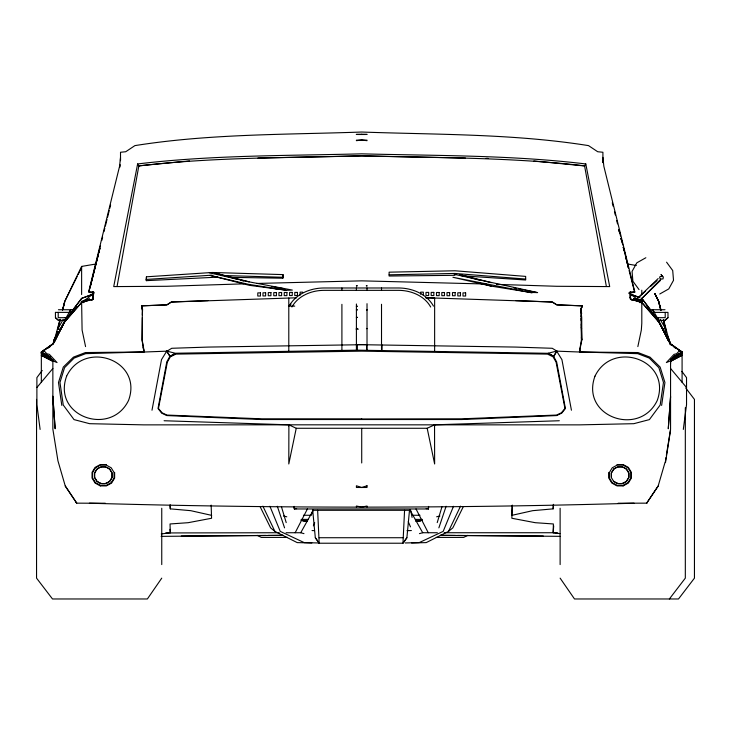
<?xml version="1.0" encoding="UTF-8"?>
<svg xmlns="http://www.w3.org/2000/svg" width="731" height="731" viewBox="0 0 731 731"><rect width="100%" height="100%" fill="white"/><g stroke="black" fill="none" stroke-linecap="round" stroke-linejoin="round"><path stroke-width="1.1" d="M120.514 157.375L119.573 166.293L88.734 291.532L93.833 292.153L92.947 299.125L81.625 302.415L82.091 330.056L85.573 346.604M91.412 300.386L92.947 299.125L92.874 292.135M319.173 543.224L315.317 537.724L312.713 510.293L409.497 510.293L406.893 537.724L403.037 543.224L319.173 543.224L317.638 510.293M166.622 351.063L170.14 356.408L175.952 353.237L357.368 350.167L357.368 344.776L361.991 344.703L515.812 347.079L552.252 348.285L556.94 351.154L579.701 352.022L579.738 350.058L579.509 351.775M581.209 308.573C582.991 299.335 580.076 316.77 580.971 309.314L582.47 305.85L581.191 308.509L581.593 313.754L581.072 311.589L581.712 317.711L581.794 340.034L581.282 324.007M670.565 363.572L670.565 361.324L682.087 355.312M114.639 472.39L114.621 478.111L111.587 483.063L106.342 485.923L100.293 485.905L95.057 483.036L92.042 478.074L92.051 472.354L95.085 467.401L100.33 464.55L106.388 464.56M632.013 300.386L630.478 299.125L630.506 291.605M682.087 382.295L682.087 352.059L670.565 343.862L658.768 321.887L641.8 302.543L630.478 299.125L630.515 294.191L639.753 297.59M300.057 295.278L300.094 292.144L302.735 292.144M120.46 160.665L120.514 158.618M428.549 506.711L428.448 508.968L294.337 508.968L294.237 506.4M559.919 533.639L553.139 532.735L553.385 523.963L535.247 522.692L511.855 518.261L512.276 505.103L511.746 515.364L532.725 510.667L553.12 508.867L553.568 504.344M142.353 315.061L142.572 309.295L141.512 305.85L167.015 304.827L171.621 301.976L208.015 300.596M92.974 292.226L92.91 294.136L81.625 298.422L72.798 310.045M553.12 508.867L553.257 504.719M211.149 505.103L211.57 518.261L188.178 522.692L170.04 523.963L170.286 532.735L161.249 533.95M428.448 508.968L428.549 506.4M406.893 537.724L402.964 543.224L404.572 510.293M142.371 311.223L141.512 305.85L166.759 304.891L171.273 302.022L296.658 297.782M673.452 356.783L682.087 352.077L670.565 343.872L658.768 321.923L641.8 302.415L630.478 299.125L630.551 292.135M670.565 396.22L668.28 428.768L670.565 396.97M382.075 344.986L382.002 350.313M444.146 532.735L553.139 532.735L553.705 525.909M217.875 277.131L146.337 280.658L146.227 279.443L146.465 276.811L212.282 272.48L282.998 274.609L283.071 275.55L282.824 278.219L229.269 277.323M146.337 280.658L146.465 276.811M282.824 278.219L282.998 274.609M119.975 167.006L120.24 164.74M556.94 350.981L553.842 356.408L548.433 353.311L357.368 350.167M683.311 429.426L686.537 404.682L686.537 377.616L681.877 371.385M661.619 405.413L664.936 382.505L660.139 367.072L649.987 357.139L637.98 352.552L579.701 352.022M665.493 462.595L670.565 429.892M665.493 460.795L666.014 457.524M666.361 455.34L670.565 429.134L670.565 359.488M579.464 351.675L581.392 340.043L580.971 309.295M579.436 351.885L581.812 340.107L581.383 337.612M117.051 286.506L138.853 165.818L137.62 163.954C211.963 155.009 286.972 155.794 361.717 153.83C436.453 155.794 511.462 155.009 585.805 163.954L609.7 286.589L556.657 286.287L496.376 284.359M151.993 410.219L161.505 359.634L166.759 351.09L175.276 353.256L169.866 356.353L166.796 361.836L158.015 408.501L161.661 413.125L166.796 415.564L261.735 419.53L461.69 419.53L556.629 415.564L561.764 413.125L565.41 408.501L556.629 361.836L553.559 356.353L548.149 353.256L556.666 351.09L561.92 359.634L571.432 410.219M137.62 163.954L113.725 286.589L166.769 286.287L244.008 283.847M142.335 317.592L142.033 340.043L144.007 351.967L85.682 353.658L74.133 358.08L64.556 367.656L59.96 382.459L63.25 405.029L74.032 419.612L89.611 423.688L143.952 424.866L288.891 424.821L296.238 428.275L288.791 463.975L288.891 424.821L579.473 424.866L633.814 423.688L649.393 419.612L660.175 405.029L663.465 382.459L658.869 367.656L649.292 358.08L637.743 353.658L579.61 351.967M634.819 300.423L633.887 298.632L638.318 299.326M637.852 346.604L641.334 330.056L641.8 323.257L641.8 302.415L639.561 302.579M56.424 334.734L57.246 331.417M57.795 329.206L60.271 319.273M62.464 310.437L64.657 301.583M100.403 246.009L89.913 288.105L98.192 255.119M101.783 240.472L102.605 237.146M103.985 231.608L104.816 228.282M105.365 226.071L107.018 219.419M107.576 217.208L109.23 210.555M109.778 208.344L110.609 205.018M56.424 334.899L57.246 331.618M57.795 329.434L60.271 319.602M62.738 309.78L64.657 302.131L62.592 309.789M98.749 252.926L99.845 248.522M89.018 291.24L98.182 254.991M98.74 252.789L99.845 248.394M53.445 343.707L59.942 319.639M311.698 514.185L312.877 509.891M100.293 485.905L100.439 485.375L106.196 485.384L111.176 482.679L114.063 477.973L114.073 472.528L111.213 467.813L106.233 465.09L100.485 465.08L95.496 467.785L92.609 472.491L92.599 477.937L95.469 482.652L100.439 485.375M618.124 503.22L646.679 503.156L658.183 485.941L665.173 461.891M437.22 522.61L441.999 506.693M438.865 527.864L446.102 506.281M453.512 506.281L443.178 531.391L419.21 542.612L405.239 542.959M313.38 525.845L314.723 522.747M411.562 542.959L426.21 542.612L448.514 531.391L460.53 506.163M53.299 343.753L58.9 332.075M95.925 263.992L81.625 266.422L64.657 301.601L77.13 276.528M55.794 338.142L52.86 344.246L43.887 350.578M60.728 329.014L54.825 341.276L64.657 320.918L73.082 309.734L58.434 309.734M54.989 339.814L64.657 321.631L70.139 314.312M463.29 506.711L452.827 527.864L448.514 531.391M78.135 274.527L81.625 267.509M91.978 300.286L92.992 298.257M295.169 532.735L307.422 508.94M62.071 326.428L64.657 321.585L68.815 316.011L65.991 319.694M58.571 332.724L64.757 321.274M60.518 329.114L64.657 321.43L76.554 306.792L69.6 315.052M286.086 532.735L300.724 532.735L313.435 509.927M69.253 312.384L70.743 309.734L64.611 320.324L58.434 320.324L55.419 317.674M63.241 319.374L57.822 328.932L60.673 329.041M64.611 320.324L66.146 317.674M553.559 356.353L556.666 351.09M294.739 306.115L289.101 306.115C295.891 293.835 310.474 288.005 323.997 287.987L398.578 287.987C412.101 288.005 426.694 293.835 433.483 306.115M291.907 307.011C298.166 295.69 311.625 290.335 324.089 290.344L398.486 290.344C410.95 290.335 424.409 295.69 430.669 307.011M606.374 286.506L584.572 165.818L585.805 163.954M658.183 486.042L646.679 503.156L647.465 502.343M161.752 578.139L147.37 598.972L52.495 598.972L36.55 578.139L36.55 399.382M42.215 370.489L36.888 377.616L36.888 404.682L40.114 429.426M72.798 310.045L81.625 298.349L92.91 294.191L92.947 299.125L81.625 302.543L64.657 321.923L52.86 343.862L41.338 352.077L41.338 382.295M69.217 315.417L72.378 311.543L70.441 313.946M669.377 598.972L685.322 578.139L685.322 407.724M36.888 387.512L52.86 368.479M83.864 302.579L81.625 302.415L64.657 321.887L52.86 343.872L41.338 352.059L49.973 356.783M289.101 306.115L290.993 304.123M142.326 311.589L142.179 340.107L144.281 352.022L167.043 351.154L171.73 348.285L208.18 347.079L357.368 344.776M640.018 300.277L660.751 279.26M640.859 299.408L660.513 280.384M658.147 278.557L636.39 299.454L639.113 300.066M636.399 299.399L645.491 291.093M650.453 286.561L657.059 280.512M654.172 312.384L652.682 309.734L658.814 320.324L664.991 320.324L667.97 317.674M664.954 320.324L668.006 317.674L667.97 312.384L652.335 312.384L650.343 309.734L664.991 309.734M50.302 357.569L41.338 352.799L44.034 350.496L41.338 352.059L49.973 356.646M41.338 352.835L44.171 350.414M82.32 302.022L92.91 294.191M47.387 348.541L50.256 346.531M41.338 352.077L44.49 349.902L44.49 351.282L46.848 353.749L49.388 354.389L57.055 362.567L52.86 360.84M645.848 257.741L636.82 262.84L632.068 271.429L632.882 281.216L639.022 289.567M659.746 294.008L668.774 288.909L673.516 280.311L672.712 270.534L666.571 262.182M622.986 485.375L627.956 482.652L630.826 477.937L630.816 472.491L627.929 467.785L622.94 465.08L617.192 465.09L612.222 467.813L609.352 472.528L609.362 477.973L612.249 482.679L617.229 485.384L622.986 485.375L623.132 485.905L628.368 483.036L631.383 478.074L631.374 472.354L628.34 467.401L623.095 464.55L617.037 464.56M671.981 358.574L674.53 357.157L672.365 358.227M670.565 359.753L676.074 356.746L670.565 359.561M682.087 353.767L670.565 359.899L677.043 356.536M673.452 356.646L682.087 352.059L678.935 349.902L678.935 351.282L676.577 353.749L674.037 354.389L666.37 362.567L670.565 360.84M673.032 357.55L682.087 352.762M670.565 359.972L674.539 357.87M677.509 355.22L682.087 352.799L679.254 350.414M682.087 352.835L673.123 357.569M670.565 361.333L682.087 355.257M467.73 535.375L463.692 537.404L436.297 537.404M427.187 428.275L434.543 424.821L434.634 463.975L427.187 428.275L296.238 428.275M356.408 328.941L357.523 328.493L356.408 328.511M89.493 298.723L81.625 301.282L81.159 302.287L89.283 299.354M356.408 317.601L357.395 317.318L356.408 317.336M419.457 533.63L422.701 532.735L437.339 532.735M422.481 520.244L415.985 521.112M436.645 516.799L439.916 516.004M356.408 310.035L357.441 309.825L356.408 309.843M602.911 157.375L603.852 166.293L634.691 291.532L629.592 292.153L630.478 299.125M629.345 292.903L634.691 292.345L634.691 291.532M356.408 306.344L357.368 306.243L356.408 306.262M138.744 165.955C212.721 157.119 287.356 157.933 361.717 155.776C436.032 157.878 510.613 157.238 584.572 165.818M138.853 165.818L189.512 160.911M146.227 279.443L212.036 275.158M165.773 532.945L279.279 532.735M559.325 420.745L434.634 424.821L434.634 425.945M256.453 283.464L361.717 280.85L481.674 283.911M356.408 344.548L367.017 344.575M634.042 503.211C452.553 508.429 270.872 508.429 89.383 503.211L76.746 503.156L75.96 502.343M658.229 317.638L656.328 317.693L665.21 317.674L665.21 312.384M406.984 530.669L411.398 530.551M416.067 521.276L420.572 521.166M257.933 158.088L361.708 155.95L465.483 158.088M389.111 274.819L454.929 273.449L525.662 279.059M209.34 272.791L249.125 281.864L292.336 290.07L286.497 290.289L248.229 284.277L210.208 275.432L249.253 285.3L274.957 288.754L279.489 288.663M581.602 328.996L581.328 327.26M454.929 275.322L389.111 276.026L389.111 272.179L454.929 270.772L525.662 276.4L525.662 280L461.663 275.77M144.007 351.967L85.445 352.552L73.438 357.139L63.295 367.072L58.489 382.505L61.806 405.413M161.094 536.362L283.135 535.339M181.288 536.024L265.764 535.457M268.049 535.448L282.888 535.348M361.717 418.982L461.645 418.826L556.538 415.062L561.344 412.814L564.962 408.492L556.081 362.092L553.047 356.801L547.546 354.115L361.717 351.145L175.879 354.115L170.378 356.801L167.344 362.092L158.463 408.492L162.081 412.814L166.887 415.062L261.78 418.826L361.717 418.872M623.132 485.905L617.083 485.923L611.838 483.063L608.804 478.111L608.786 472.39M485.951 158.408L488.235 158.408M55.455 312.384L71.099 312.384M356.107 329.142L358.345 329.142M89.383 503.211L105.301 503.22M294.346 508.639L296.622 508.639M426.173 508.639L428.439 508.639M303.42 515.264L311.397 515.264M413.161 515.264L420.005 515.264M301.181 519.403L308.034 519.403M415.391 519.403L422.244 519.403M287.548 537.404L261.296 537.404L257.257 535.375M315.317 537.724L319.246 543.224M319.173 537.724L403.037 537.724M628.569 293.131L630.478 293.131M440.537 535.348L455.376 535.448M457.661 535.457L543.279 536.033M440.29 535.339L560.056 536.335M367.017 328.502L366.459 328.493L367.017 328.722M454.143 273.86L456.217 273.906M302.853 521.166L307.358 521.276M311.863 542.959L297.215 542.612L274.911 531.391L270.598 527.864L260.135 506.711M307.44 521.112L300.944 520.244M318.195 542.959L304.215 542.612L280.247 531.391L269.913 506.281M312.027 530.551L314.239 530.615M65.196 317.638L67.097 317.693L58.215 317.674L58.215 312.384M223.439 275.496L282.76 277.277M483.94 283.984L486.197 284.048M164.1 420.745L288.791 424.821L288.791 425.945M515.693 300.615L552.152 302.022L556.666 304.891L581.913 305.85M582.47 305.85L556.967 304.827L552.371 301.976L425.643 297.727L434.634 298.038L434.634 351.035M553.139 532.735L557.652 532.945M274.957 288.754L285.848 290.189M531.464 292.756L452.937 277.277L491.241 286.123L532.287 292.711M169.967 505.477L170.305 508.867L190.7 510.667L211.679 515.364M533.84 160.975L584.672 165.955M94.08 292.903L88.734 292.345L88.734 291.532M529.08 292.437L537.632 292.583L454.243 274.308M640.539 299.673L642.759 300.021L642.266 302.287L634.142 299.354M633.832 298.878L642.695 300.295M627.5 263.992L636.299 265.49M271.484 286.525L283.838 288.635M514.012 288.041L516.214 288.471M518.416 288.9L522.811 289.768M525.013 290.198L537.111 292.583M283.509 516.004L286.78 516.799M459.452 274.49L491.232 282.687M249.125 281.864L214.612 272.901L238.306 279.562M477.992 282.632L491.241 286.123M300.724 532.735L303.968 533.63M240.462 280.165L243.688 281.07M459.424 274.545L480.066 280.348M636.29 299.408L633.932 298.723L634.846 300.267M630.515 294.136L639.753 297.636M662.789 276.492L660.056 276.546L659.618 277.332L660.257 278.995L662.99 278.94L663.346 277.25L661.007 274.5L662.158 276.071M51.06 358.227L48.895 357.157L49.452 357.496M51.097 358.647L47.351 356.746L51.444 358.574M41.338 355.312L52.86 361.324M41.338 355.257L52.86 361.333M41.338 352.762L50.393 357.55M45.916 355.22L50.265 357.523M48.895 357.87L51.864 359.442M46.382 356.536L51.965 359.433M41.338 353.767L46.647 356.609M41.338 353.804L46.519 356.573M50.613 358.555L52.111 359.35M679.391 350.496L682.087 352.059M679.538 350.578L670.565 344.21L667.631 338.142M674.037 347.152L676.038 348.541M630.515 294.191L637.542 299.381M639.716 300.989L641.8 302.543M58.434 320.324L55.455 317.674L55.419 312.384M641.8 301.282L642.348 301.903M653.825 315.052L646.871 306.792L658.768 321.448L662.907 329.114M670.565 368.479L686.537 387.512M654.208 315.417L651.047 311.543L658.768 321.613L661.354 326.428M657.434 319.694L654.61 316.011L658.768 321.631L667.787 338.444M685.751 388.015L694.45 399.382L694.45 578.139L678.505 598.972L574.502 598.972L560.12 578.139M641.8 298.422L650.627 310.045M658.668 321.274L664.854 332.724M641.8 298.349L650.627 310.045M652.335 312.384L658.768 320.918L662.761 329.041L665.603 328.932L660.184 319.374M65.242 486.042L76.746 503.156L65.242 485.941L57.932 460.795L52.86 429.134L52.86 359.488M166.759 351.09L169.866 356.353M657.297 317.674L658.814 320.324M409.936 509.927L422.701 532.735M668.436 339.147L665.137 332.751L669.971 341.998L668.436 339.029M416.003 508.94L428.256 532.735M629.921 297.243L630.935 299.271M658.768 301.601L654.775 293.579L658.768 301.583L660.961 310.419L658.768 301.601L654.894 293.56M666.727 334.478L669.495 340.043M667.467 337.804L668.436 339.814M670.565 344.676L664.525 332.075M662.697 329.014L668.107 340.253L662.697 328.996M664.698 332.404L670.08 343.625M262.895 506.163L274.911 531.391M408.263 521.724L410.493 526.868M277.323 506.281L284.56 527.864M281.426 506.693L286.205 522.61M410.548 509.891L412.083 517.411M660.833 309.789L658.768 302.131L660.687 309.78M663.492 319.639L670.272 344.804M618.855 229.717L619.687 233.015M621.076 238.507L621.907 241.806M623.296 247.297L624.128 250.596M624.685 252.789L626.357 259.386M626.906 261.579L628.578 268.176L625.508 255.978M634.691 292.345L629.099 270.507M663.428 320.699L666.453 332.715M667.823 338.17L668.646 341.359M618.883 229.836L619.714 233.134M621.094 238.635L621.917 241.924M623.296 247.425L624.128 250.724M625.508 256.215L626.339 259.514M626.887 261.716L628.541 268.314M612.267 202.798L613.09 206.124M614.469 211.661L615.301 214.987M616.681 220.524L617.503 223.85M618.883 229.388L620.546 236.04M621.094 238.251L622.748 244.903M623.296 247.115L624.959 253.767M143.112 347.198L143.651 350.058M141.677 306.883L142.006 308.957M170.003 529.326L170.286 532.735M52.86 396.97L55.145 428.768L52.86 396.22M294.237 506.711L294.337 508.968M581.108 318.387L581.191 320.671M170.168 504.719L170.305 508.867M602.911 158.618L603.02 162.702M423.368 295.278L423.331 292.144L420.69 292.144L420.69 294.237M581.081 315.829L581.081 316.523M92.919 291.605L92.947 299.125M611.418 477.444L611.408 473.048L613.72 469.238A9.339 9.339 0 0 1 626.43 469.211L628.761 473.021L628.77 477.416L626.449 481.236A9.339 9.339 0 0 1 613.748 481.254M366.615 344.776L366.624 350.167M641.8 290.207L641.8 294.547M602.911 162.538L602.911 152.258L597.702 151.737L588.519 145.615C513.537 133.682 437.376 134.732 361.717 132.028C286.049 134.732 209.888 133.682 134.906 145.615L125.723 151.737L120.514 152.258L120.514 160.427M560.12 508.246L560.12 564.588M381.518 287.987L381.518 290.344M381.518 304.279L381.518 350.313M367.017 287.987L367.017 290.344M367.017 303.676L367.017 350.176M367.017 507.067L367.017 506.026L361.717 507.095L356.408 506.026L356.408 507.067M361.717 428.375L361.717 462.97M356.408 287.987L356.408 290.344M356.408 304.005L356.408 350.176M341.907 287.987L341.907 290.344M341.907 304.334L341.907 350.313M288.791 298.038L288.791 351.044M161.752 508.246L161.752 564.588M81.625 266.422L81.625 294.547M260.446 292.884L260.446 296.028L257.769 296.028L257.805 292.884L260.446 292.884M265.636 292.793L265.627 295.936L262.95 295.936L262.986 292.793L265.636 292.793M270.936 292.583L270.927 295.726L268.25 295.726L268.286 292.583L270.936 292.583M276.437 292.583L276.428 295.726L273.75 295.726L273.787 292.583L276.437 292.583M281.618 292.528L281.618 295.671L278.931 295.671L278.968 292.528L281.618 292.528M286.917 292.482L286.917 295.626L284.231 295.626L284.268 292.482L286.917 292.482M292.254 292.4L292.245 295.543L289.567 295.543L289.604 292.4L292.254 292.4M297.435 292.4L297.435 295.543L294.748 295.543L294.785 292.4L297.435 292.4M94.518 472.984L94.509 477.453L96.867 481.327L100.96 483.575L105.684 483.584L109.787 481.354L112.154 477.48L112.163 473.012L109.805 469.138L105.721 466.89L100.988 466.881L96.894 469.11L94.518 472.984M94.664 473.021L94.655 477.416L96.976 481.236A9.339 9.339 0 0 0 109.677 481.254L112.007 477.444L112.017 473.048L109.705 469.238A9.339 9.339 0 0 0 96.995 469.211L94.664 473.021M66.64 376.127C51.928 416.314 110.829 437.184 128.565 400.387C143.285 360.209 84.385 339.339 66.64 376.127M594.97 376.182C580.186 416.569 639.378 437.54 657.206 400.57C671.99 360.182 612.797 339.211 594.97 376.182M58.288 332.715L53.454 341.998L58.288 332.751M56.698 334.478L53.93 340.052L56.698 334.478M613.62 469.138L611.262 473.012L611.271 477.48L613.638 481.354L617.741 483.584L622.465 483.575L626.558 481.327L628.916 477.453L628.907 472.984L626.531 469.11L622.437 466.881L617.704 466.89L613.62 469.138M367.017 485.777L361.717 487.495L356.408 487.467L356.408 485.777L361.717 487.495L367.017 487.467L367.017 485.777M357.157 285.821L356.408 285.922L357.157 285.821M361.717 140.05L356.408 140.672L356.408 140.169L361.717 140.05L367.017 140.169L367.017 140.672L361.717 140.05M361.717 134.276C342.757 134.568 380.668 134.568 361.717 134.276M428.64 292.4L425.99 292.4L425.99 295.543L428.677 295.543L428.64 292.4M433.821 292.4L431.171 292.4L431.18 295.543L433.858 295.543L433.821 292.4M439.157 292.482L436.508 292.482L436.508 295.626L439.194 295.626L439.157 292.482M444.457 292.528L441.807 292.528L441.816 295.671L444.494 295.671L444.457 292.528M449.638 292.583L446.988 292.583L446.997 295.726L449.675 295.726L449.638 292.583M455.139 292.583L452.489 292.583L452.498 295.726L455.175 295.726L455.139 292.583M460.439 292.793L457.789 292.793L457.798 295.936L460.475 295.936L460.439 292.793M465.629 292.884L462.979 292.884L462.979 296.028L465.656 296.028L465.629 292.884M367.017 285.83L366.268 285.821L367.017 285.922M367.017 309.834L366.542 309.825L367.017 309.926M666.453 332.523L663.428 320.379L666.453 332.523"/></g></svg>
